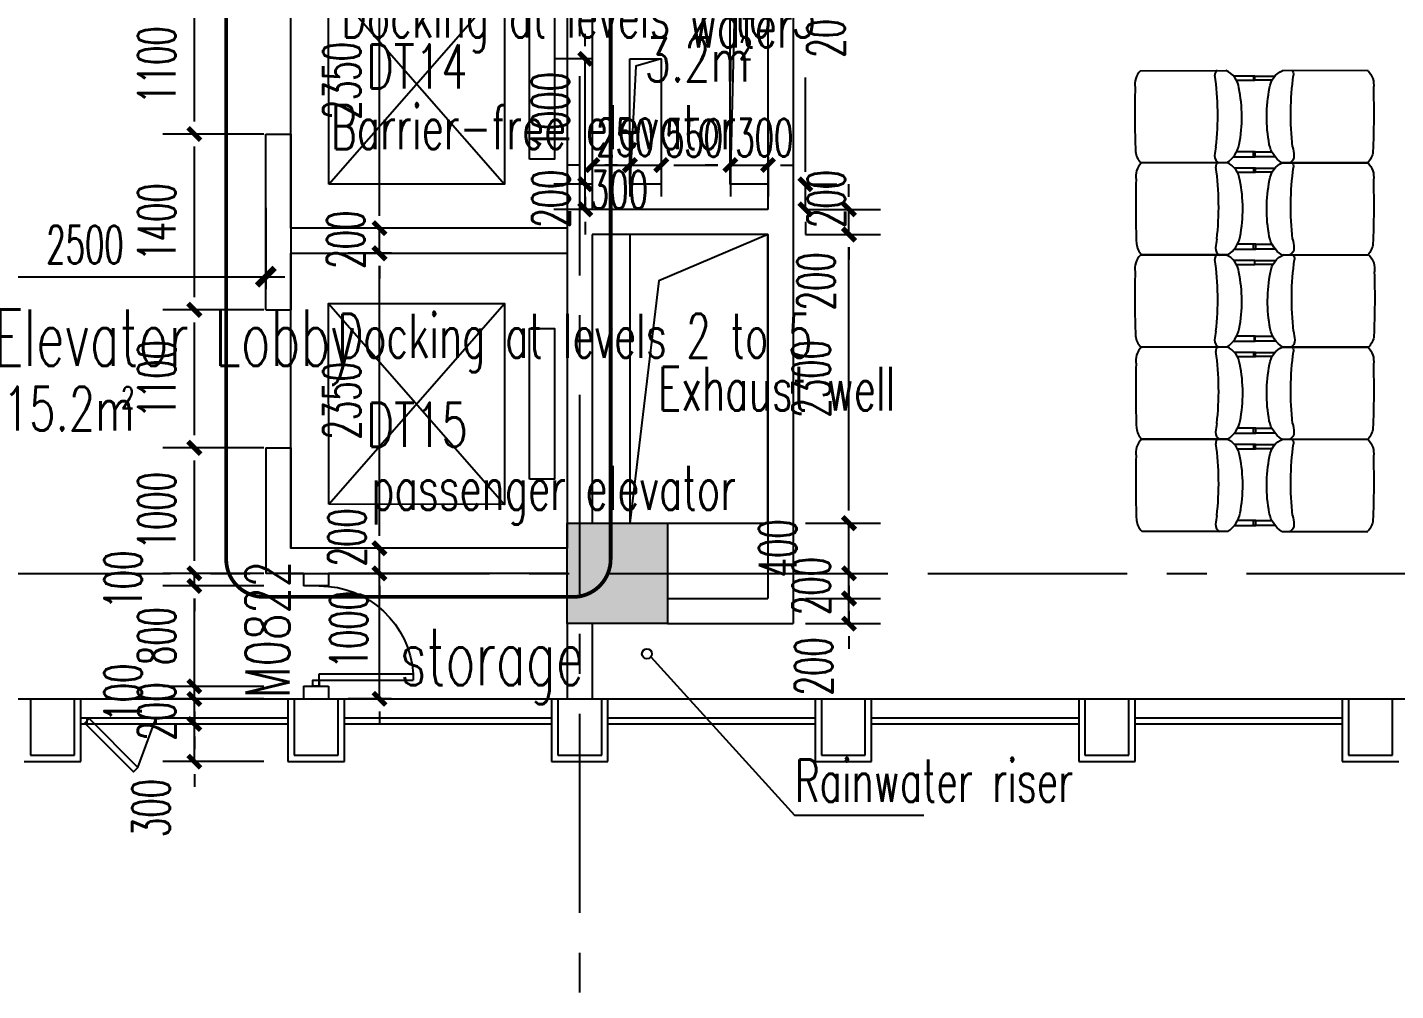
# Model space of a CAD drawing. Extents: x 824790 to 994147, y 4290613 to 4374713.
# Drawn here: x 847510 to 858410, y 4318671 to 4326345 of the extents above; entities that cross this region are included whole.
import ezdxf

# ---------------------------------------------------------------- set-up
doc = ezdxf.new("R2010")
doc.units = 0
doc.header["$LTSCALE"] = 1000
doc.header["$MEASUREMENT"] = 0
for name, pattern in [('ACAD_ISO08W100', [36, 24, -3, 6, -3]), ('CENTER', [50.8, 31.75, -6.35, 6.35, -6.35]), ('DOTE', [2.42, 2, -0.2, 0.02, -0.2]), ('HIDDEN', [0.375, 0.25, -0.125])]:
    doc.linetypes.add(name, pattern=pattern)
doc.layers.get('0').update_dxf_attribs({"color": 255, "linetype": 'CONTINUOUS'})
for name, color, linetype in [('A-AREA-TEXT', 6, 'CONTINUOUS'), ('A-DIM', 201, 'CONTINUOUS'), ('A-DOTE', 8, 'ACAD_ISO08W100'), ('A-FIN-GRAN', 34, 'CONTINUOUS'), ('A-FUR', 251, 'CONTINUOUS'), ('A-NOTE', 150, 'CONTINUOUS'), ('A-TEXT-CN', 31, 'CONTINUOUS'), ('A-WALL', 2, 'CONTINUOUS'), ('A-WINDOW', 4, 'CONTINUOUS'), ('A-WINDOW-TEXT', 93, 'CONTINUOUS'), ('A_LIFT_STAIR', 30, 'CONTINUOUS'), ('DOTE', 17, 'DOTE'), ('HATCH-F252', 252, 'CONTINUOUS'), ('PUB_TEXT', 7, 'CONTINUOUS'), ('S-COLUMN', 1, 'CONTINUOUS'), ('WINDOW', 4, 'CONTINUOUS'), ('柱子', 9, 'CONTINUOUS'), ('立管', 7, 'CONTINUOUS'), ('管井', 6, 'CONTINUOUS')]:
    doc.layers.add(name, color=color, linetype=linetype)
doc.styles.add('_HZTXT', font='tjromans.shx', dxfattribs={"width": 0.7, "bigfont": 'tjhztxt.shx'})
doc.styles.add('DIM_FONT', font='SIMPLEX.shx', dxfattribs={"width": 0.6, "bigfont": 'GBCBIG.shx'})
doc.styles.add('PRC-S', font='TJROMANS.shx', dxfattribs={"width": 0.7, "bigfont": 'hztxt.shx'})
doc.styles.add('TONGJI-FONT', font='simplex.shx')
doc.dimstyles.new('DIM100', dxfattribs={"dimscale": 100, "dimtxt": 3, "dimasz": 0.01, "dimexe": 1, "dimexo": 1, "dimgap": 1, "dimtad": 1, "dimdec": 0, "dimtxsty": 'DIM_FONT', "dimblk1": 'h-_DIMX', "dimblk2": 'h-_DIMX', "dimsah": 1, "dimcen": 0.01, "dimclrd": 256, "dimclre": 256, "dimclrt": 7, "dimadec": 3, "dimazin": 3, "dimtfac": 1, "dimtdec": 0, "dimtix": 1, "dimtmove": 2, "dimatfit": 3, "dimldrblk": 'h-_DIMX', "dimtzin": 5, "dimarcsym": 0})
doc.dimstyles.new('DIMN', dxfattribs={"dimtxt": 300, "dimasz": 100, "dimexe": 250, "dimexo": 300, "dimgap": 150, "dimtad": 1, "dimdec": 0, "dimtxsty": 'DIM_FONT', "dimblk": 'h-_ArchTick', "dimcen": 2.5, "dimclrt": 7, "dimazin": 2, "dimtfac": 1, "dimtdec": 0, "dimtix": 1, "dimtmove": 2, "dimatfit": 3, "dimarcsym": 0})

# ---------------------------------------------------------------- blocks, each defined once
blk = doc.blocks.new('h-wrt')
at = {"layer": 'A-DOTE', "linetype": 'CENTER', "ltscale": 0.05}
for p, q in [((-2588728.9, -1784214.6), (-2588728.9, -1744636.2)), ((-2603736, -1776429), (-2535091.1, -1776429))]:
    blk.add_line(p, q, dxfattribs=at)
blk = doc.blocks.new('h-D08')
at = {"linetype": 'ByBlock'}
for p, q in [((50, 0), (50, 748)), ((100, 748), (50, 748)), ((100, 0), (100, 748)), ((0, 0), (50, 0)), ((50, 0), (100, 0))]:
    blk.add_line(p, q, dxfattribs=at)
blk.add_lwpolyline([(0, -50), (50, -50), (50, 0), (0, 0)], close=True, dxfattribs=at)
blk.add_arc((50, 0), 750, 360, 86.1774, dxfattribs=at)
blk = doc.blocks.new('h-ELEVATOR 1')
for p, q in [((1970, -787), (569, 813)), ((1969, 813), (570, -787))]:
    blk.add_line(p, q)
for points in [[(1969, 813), (1970, -787), (570, -787), (569, 813)], [(370, 612), (370, -588), (170, -588), (170, 612)]]:
    blk.add_lwpolyline(points, close=True)
blk = doc.blocks.new('h-fewfwef')
at = {"layer": 'A-FUR'}
for p, q in [((-3088873, -1341988), (-3088873, -1342323)), ((-3088808, -1341988), (-3088873, -1341988)), ((-3088808, -1342279), (-3088808, -1341988)), ((-3087665, -1341983), (-3087665, -1342276)), ((-3087585, -1341983), (-3087665, -1341983)), ((-3087585, -1342328), (-3087585, -1341983)), ((-3087491, -1342433), (-3087491, -1343803)), ((-3088957, -1343809), (-3088962, -1342448))]:
    blk.add_line(p, q, dxfattribs=at)
for centre, radius, start, end in [((-3088222, -1344490), 2297, 79.0014, 101.6279), ((-3088647, -1342579), 341, 96.2795, 157.4325), ((-3087869, -1342676), 449, 32.7536, 79.0014), ((-3088899, -1342540), 82.4, 214.7087, 278.0538), ((-3088258, -1347073), 4496, 83.4336, 98.0538), ((-3087515, -1341501), 1129, 258.3164, 265.4315), ((-3087596, -1342509), 118, 265.4315, 338.5532), ((-3088740, -1343588), 310, 225.6627, 279.4043), ((-3088277, -1328839), 15060, 268.4306, 272.3125), ((-3087698, -1343596), 292, 275.5476, 314.9855)]:
    blk.add_arc(centre, radius, start, end, dxfattribs=at)
blk = doc.blocks.new('h-ewryer')
at = {"layer": 'A-WINDOW', "ltscale": 0.5}
blk.add_line((366378, 243878), (366234, 243482), dxfattribs=at)
at = {"layer": 'A-WINDOW'}
for p, q in [((366234, 243532), (366234, 243482)), ((366784, 243532), (366784, 243482))]:
    blk.add_line(p, q, dxfattribs=at)
at = {"layer": 'A-WINDOW', "ltscale": 0.5}
blk.add_lwpolyline([(366378, 243878), (366413, 243914), (366802, 243525), (366767, 243489)], close=True, dxfattribs=at)
blk = doc.blocks.new('h-2层裙房幕墙')
at = {"layer": 'A-FIN-GRAN'}
for p, q in [((746136, 4008735), (746136, 4008285)), ((746486, 4008285), (746486, 4008735)), ((746536, 4008235), (746536, 4008735)), ((748186, 4008735), (748186, 4008235)), ((748236, 4008735), (748236, 4008285)), ((748586, 4008285), (748586, 4008735)), ((748636, 4008235), (748636, 4008735)), ((750286, 4008735), (750286, 4008235)), ((750336, 4008735), (750336, 4008285)), ((750686, 4008285), (750686, 4008735)), ((750736, 4008235), (750736, 4008735)), ((752386, 4008735), (752386, 4008235)), ((752436, 4008735), (752436, 4008285)), ((752786, 4008285), (752786, 4008735)), ((752836, 4008235), (752836, 4008735)), ((754486, 4008735), (754486, 4008235)), ((754536, 4008735), (754536, 4008285)), ((754886, 4008285), (754886, 4008735)), ((754936, 4008235), (754936, 4008735)), ((756586, 4008735), (756586, 4008235)), ((756636, 4008735), (756636, 4008285)), ((756986, 4008285), (756986, 4008735)), ((746136, 4008285), (746486, 4008285)), ((748236, 4008285), (748586, 4008285)), ((750336, 4008285), (750686, 4008285)), ((752436, 4008285), (752786, 4008285)), ((754536, 4008285), (754886, 4008285)), ((756636, 4008285), (756986, 4008285)), ((746086, 4008235), (746536, 4008235)), ((748186, 4008235), (748636, 4008235)), ((750286, 4008235), (750736, 4008235)), ((752386, 4008235), (752836, 4008235)), ((754486, 4008235), (754936, 4008235)), ((756586, 4008235), (757036, 4008235))]:
    blk.add_line(p, q, dxfattribs=at)
at = {"layer": 'WINDOW'}
for p, q in [((740236, 4008735), (776411, 4008735)), ((746536, 4008735), (748186, 4008735)), ((748636, 4008735), (750286, 4008735)), ((750736, 4008735), (752386, 4008735)), ((752836, 4008735), (754486, 4008735)), ((754936, 4008735), (756586, 4008735)), ((746536, 4008585), (748186, 4008585)), ((748636, 4008585), (750286, 4008585)), ((750736, 4008585), (752386, 4008585)), ((752836, 4008585), (754486, 4008585)), ((754936, 4008585), (756586, 4008585)), ((746536, 4008535), (748186, 4008535)), ((748636, 4008535), (750286, 4008535)), ((750736, 4008535), (752386, 4008535)), ((752836, 4008535), (754486, 4008535)), ((754936, 4008535), (756586, 4008535))]:
    blk.add_line(p, q, dxfattribs=at)
at = {"layer": 'A-WINDOW', "rotation": 180}
blk.add_blockref('h-ewryer', (1113370, 4252067), dxfattribs=at)
blk = doc.blocks.new('h-qwwe')
at = {"layer": 'HATCH-F252'}
blk.add_hatch(color=256, dxfattribs=at).paths.add_polyline_path([(-400, 400), (400, 400), (400, -400), (-400, -400)])
at = {"layer": 'S-COLUMN', "color": 1}
blk.add_lwpolyline([(-400, 400), (400, 400), (400, -400), (-400, -400)], close=True, dxfattribs=at)
blk = doc.blocks.new('h-800zhu')
at = {"layer": '柱子'}
blk.add_blockref('h-qwwe', (-2588429, -1412331), dxfattribs=at)
blk = doc.blocks.new('h-_DIMX')
blk.add_line((-150, 0), (150, 0))
at = {"const_width": 50}
blk.add_lwpolyline([(-70, -70), (70, 70)], dxfattribs=at)
blk = doc.blocks.new('h-_ArchTick')
at = {"color": 0, "linetype": 'ByBlock', "const_width": 0.4}
blk.add_lwpolyline([(-0.5, -0.5), (0.5, 0.5)], dxfattribs=at)
blk = doc.blocks.new('*D109')
at = {"layer": 'A-DIM', "color": 0, "lineweight": -2, "transparency": 16777216}
for p, q in [((851910, 4325248), (851810, 4325248)), ((852010, 4325311), (852010, 4324998)), ((852010, 4325248), (852310, 4325248)), ((852310, 4325311), (852310, 4324998)), ((852410, 4325248), (852510, 4325248))]:
    blk.add_line(p, q, dxfattribs=at)
at = {"layer": 'A-DIM', "color": 0, "lineweight": -2, "transparency": 16777216, "xscale": 100, "yscale": 100, "zscale": 100}
blk.add_blockref('h-_ArchTick', (852010, 4325248), dxfattribs=at)
at = {"layer": 'A-DIM', "color": 0, "lineweight": -2, "transparency": 16777216, "xscale": 100, "yscale": 100, "zscale": 100, "rotation": 180}
blk.add_blockref('h-_ArchTick', (852310, 4325248), dxfattribs=at)
at = {"layer": 'A-DIM', "color": 7, "transparency": 16777216, "insert": (852222, 4325051), "char_height": 300, "attachment_point": 5, "style": 'DIM_FONT'}
blk.add_mtext('\\A1;300', dxfattribs=at)
blk = doc.blocks.new('*D110')
at = {"layer": 'A-DIM', "color": 0, "lineweight": -2, "transparency": 16777216}
for p, q in [((852210, 4325248), (852110, 4325248)), ((852310, 4325311), (852310, 4324998)), ((852310, 4325248), (852560, 4325248)), ((852560, 4325311), (852560, 4324998)), ((852660, 4325248), (852760, 4325248))]:
    blk.add_line(p, q, dxfattribs=at)
at = {"layer": 'A-DIM', "color": 0, "lineweight": -2, "transparency": 16777216, "xscale": 100, "yscale": 100, "zscale": 100}
blk.add_blockref('h-_ArchTick', (852310, 4325248), dxfattribs=at)
at = {"layer": 'A-DIM', "color": 0, "lineweight": -2, "transparency": 16777216, "xscale": 100, "yscale": 100, "zscale": 100, "rotation": 180}
blk.add_blockref('h-_ArchTick', (852560, 4325248), dxfattribs=at)
at = {"layer": 'A-DIM', "color": 7, "transparency": 16777216, "insert": (852274, 4325470), "char_height": 300, "attachment_point": 5, "style": 'DIM_FONT'}
blk.add_mtext('\\A1;250', dxfattribs=at)
blk = doc.blocks.new('*D111')
at = {"layer": 'A-DIM', "color": 0, "lineweight": -2, "transparency": 16777216}
for p, q in [((852560, 4325311), (852560, 4324998)), ((852660, 4325248), (853010, 4325248)), ((853110, 4325311), (853110, 4324998))]:
    blk.add_line(p, q, dxfattribs=at)
at = {"layer": 'A-DIM', "color": 0, "lineweight": -2, "transparency": 16777216, "xscale": 100, "yscale": 100, "zscale": 100, "rotation": 180}
blk.add_blockref('h-_ArchTick', (852560, 4325248), dxfattribs=at)
at = {"layer": 'A-DIM', "color": 0, "lineweight": -2, "transparency": 16777216, "xscale": 100, "yscale": 100, "zscale": 100}
blk.add_blockref('h-_ArchTick', (853110, 4325248), dxfattribs=at)
at = {"layer": 'A-DIM', "color": 7, "transparency": 16777216, "insert": (852821, 4325464), "char_height": 300, "attachment_point": 5, "style": 'DIM_FONT'}
blk.add_mtext('\\A1;550', dxfattribs=at)
blk = doc.blocks.new('*D112')
at = {"layer": 'A-DIM', "color": 0, "lineweight": -2, "transparency": 16777216}
for p, q in [((853010, 4325248), (852910, 4325248)), ((853110, 4325311), (853110, 4324998)), ((853110, 4325248), (853410, 4325248)), ((853410, 4325311), (853410, 4324998)), ((853510, 4325248), (853610, 4325248))]:
    blk.add_line(p, q, dxfattribs=at)
at = {"layer": 'A-DIM', "color": 0, "lineweight": -2, "transparency": 16777216, "xscale": 100, "yscale": 100, "zscale": 100}
blk.add_blockref('h-_ArchTick', (853110, 4325248), dxfattribs=at)
at = {"layer": 'A-DIM', "color": 0, "lineweight": -2, "transparency": 16777216, "xscale": 100, "yscale": 100, "zscale": 100, "rotation": 180}
blk.add_blockref('h-_ArchTick', (853410, 4325248), dxfattribs=at)
at = {"layer": 'A-DIM', "color": 7, "transparency": 16777216, "insert": (853381, 4325466), "char_height": 300, "attachment_point": 5, "style": 'DIM_FONT'}
blk.add_mtext('\\A1;300', dxfattribs=at)
blk = doc.blocks.new('*D113')
at = {"layer": 'A-DIM', "color": 0, "lineweight": -2, "transparency": 16777216}
for p, q in [((853708, 4325195), (853708, 4325295)), ((853708, 4324895), (853708, 4325095)), ((853710, 4325095), (853958, 4325095)), ((853708, 4324795), (853708, 4324695)), ((853710, 4324895), (853958, 4324895))]:
    blk.add_line(p, q, dxfattribs=at)
at = {"layer": 'A-DIM', "color": 0, "lineweight": -2, "transparency": 16777216, "xscale": 100, "yscale": 100, "zscale": 100}
for p, rotation in [((853708, 4325095), 270), ((853708, 4324895), 90)]:
    blk.add_blockref('h-_ArchTick', p, dxfattribs=dict(at, rotation=rotation))
at = {"layer": 'A-DIM', "color": 7, "transparency": 16777216, "insert": (853874, 4324978), "char_height": 300, "attachment_point": 5, "rotation": 90, "style": 'DIM_FONT'}
blk.add_mtext('\\A1;200', dxfattribs=at)
blk = doc.blocks.new('*D114')
at = {"layer": 'A-DIM', "color": 0, "lineweight": -2, "transparency": 16777216}
for p, q in [((853710, 4327095), (853958, 4327095)), ((853708, 4326995), (853708, 4326880)), ((853708, 4325195), (853708, 4325945)), ((853710, 4325095), (853958, 4325095))]:
    blk.add_line(p, q, dxfattribs=at)
at = {"layer": 'A-DIM', "color": 0, "lineweight": -2, "transparency": 16777216, "xscale": 100, "yscale": 100, "zscale": 100}
for p, rotation in [((853708, 4327095), 90), ((853708, 4325095), 270)]:
    blk.add_blockref('h-_ArchTick', p, dxfattribs=dict(at, rotation=rotation))
at = {"layer": 'A-DIM', "color": 7, "transparency": 16777216, "insert": (853871, 4326413), "char_height": 300, "attachment_point": 5, "rotation": 90, "style": 'DIM_FONT'}
blk.add_mtext('\\A1;2000', dxfattribs=at)
blk = doc.blocks.new('*D115')
at = {"layer": 'A-DIM', "color": 0, "lineweight": -2, "transparency": 16777216}
for p, q in [((851954, 4325195), (851954, 4325295)), ((852010, 4325095), (851704, 4325095)), ((851954, 4324895), (851954, 4325095)), ((852010, 4324895), (851704, 4324895)), ((851954, 4324795), (851954, 4324695))]:
    blk.add_line(p, q, dxfattribs=at)
at = {"layer": 'A-DIM', "color": 0, "lineweight": -2, "transparency": 16777216, "xscale": 100, "yscale": 100, "zscale": 100}
for p, rotation in [((851954, 4325095), 270), ((851954, 4324895), 90)]:
    blk.add_blockref('h-_ArchTick', p, dxfattribs=dict(at, rotation=rotation))
at = {"layer": 'A-DIM', "color": 7, "transparency": 16777216, "insert": (851680, 4324980), "char_height": 300, "attachment_point": 5, "rotation": 90, "style": 'DIM_FONT'}
blk.add_mtext('\\A1;200', dxfattribs=at)
blk = doc.blocks.new('*D116')
at = {"layer": 'A-DIM', "color": 0, "lineweight": -2, "transparency": 16777216}
for p, q in [((851954, 4326195), (851954, 4326295)), ((852010, 4326095), (851704, 4326095)), ((851954, 4325095), (851954, 4326095)), ((852010, 4325095), (851704, 4325095)), ((851954, 4324995), (851954, 4324895))]:
    blk.add_line(p, q, dxfattribs=at)
at = {"layer": 'A-DIM', "color": 0, "lineweight": -2, "transparency": 16777216, "xscale": 100, "yscale": 100, "zscale": 100}
for p, rotation in [((851954, 4326095), 270), ((851954, 4325095), 90)]:
    blk.add_blockref('h-_ArchTick', p, dxfattribs=dict(at, rotation=rotation))
at = {"layer": 'A-DIM', "color": 7, "transparency": 16777216, "insert": (851675, 4325681), "char_height": 300, "attachment_point": 5, "rotation": 90, "style": 'DIM_FONT'}
blk.add_mtext('\\A1;1000', dxfattribs=at)
blk = doc.blocks.new('*D806')
at = {"layer": 'A-DIM', "color": 0, "lineweight": -2, "transparency": 16777216}
for p, q in [((854055, 4324995), (854055, 4325095)), ((853710, 4324895), (854305, 4324895)), ((854055, 4324695), (854055, 4324895)), ((853710, 4324695), (854305, 4324695)), ((854055, 4324595), (854055, 4324495))]:
    blk.add_line(p, q, dxfattribs=at)
at = {"layer": 'A-DIM', "color": 0, "lineweight": -2, "transparency": 16777216, "xscale": 100, "yscale": 100, "zscale": 100}
for p, rotation in [((854055, 4324895), 270), ((854055, 4324695), 90)]:
    blk.add_blockref('h-_ArchTick', p, dxfattribs=dict(at, rotation=rotation))
at = {"layer": 'A-DIM', "color": 7, "transparency": 16777216, "insert": (853793, 4324322), "char_height": 300, "attachment_point": 5, "rotation": 90, "style": 'DIM_FONT'}
blk.add_mtext('\\A1;200', dxfattribs=at)
blk = doc.blocks.new('*D807')
at = {"layer": 'A-DIM', "color": 0, "lineweight": -2, "transparency": 16777216}
for p, q in [((853710, 4324695), (854305, 4324695)), ((854055, 4322495), (854055, 4324595)), ((853710, 4322395), (854305, 4322395))]:
    blk.add_line(p, q, dxfattribs=at)
at = {"layer": 'A-DIM', "color": 0, "lineweight": -2, "transparency": 16777216, "xscale": 100, "yscale": 100, "zscale": 100}
for p, rotation in [((854055, 4324695), 90), ((854055, 4322395), 270)]:
    blk.add_blockref('h-_ArchTick', p, dxfattribs=dict(at, rotation=rotation))
at = {"layer": 'A-DIM', "color": 7, "transparency": 16777216, "insert": (853755, 4323545), "char_height": 300, "attachment_point": 5, "rotation": 90, "style": 'DIM_FONT'}
blk.add_mtext('\\A1;2300', dxfattribs=at)
blk = doc.blocks.new('*D808')
at = {"layer": 'A-DIM', "color": 0, "lineweight": -2, "transparency": 16777216}
for p, q in [((854055, 4322495), (854055, 4322595)), ((853710, 4322395), (854305, 4322395)), ((854055, 4321995), (854055, 4322395)), ((853710, 4321995), (854305, 4321995)), ((854055, 4321895), (854055, 4321795))]:
    blk.add_line(p, q, dxfattribs=at)
at = {"layer": 'A-DIM', "color": 0, "lineweight": -2, "transparency": 16777216, "xscale": 100, "yscale": 100, "zscale": 100}
for p, rotation in [((854055, 4322395), 270), ((854055, 4321995), 90)]:
    blk.add_blockref('h-_ArchTick', p, dxfattribs=dict(at, rotation=rotation))
at = {"layer": 'A-DIM', "color": 7, "transparency": 16777216, "insert": (853488, 4322195), "char_height": 300, "attachment_point": 5, "rotation": 90, "style": 'DIM_FONT'}
blk.add_mtext('\\A1;400', dxfattribs=at)
blk = doc.blocks.new('*D809')
at = {"layer": 'A-DIM', "color": 0, "lineweight": -2, "transparency": 16777216}
for p, q in [((854055, 4322095), (854055, 4322195)), ((853710, 4321995), (854305, 4321995)), ((854055, 4321795), (854055, 4321995)), ((853710, 4321795), (854305, 4321795)), ((854055, 4321695), (854055, 4321595))]:
    blk.add_line(p, q, dxfattribs=at)
at = {"layer": 'A-DIM', "color": 0, "lineweight": -2, "transparency": 16777216, "xscale": 100, "yscale": 100, "zscale": 100}
for p, rotation in [((854055, 4321995), 270), ((854055, 4321795), 90)]:
    blk.add_blockref('h-_ArchTick', p, dxfattribs=dict(at, rotation=rotation))
at = {"layer": 'A-DIM', "color": 7, "transparency": 16777216, "insert": (853755, 4321895), "char_height": 300, "attachment_point": 5, "rotation": 90, "style": 'DIM_FONT'}
blk.add_mtext('\\A1;200', dxfattribs=at)
blk = doc.blocks.new('*D810')
at = {"layer": 'A-DIM', "color": 0, "lineweight": -2, "transparency": 16777216}
for p, q in [((854055, 4321895), (854055, 4321995)), ((853710, 4321795), (854305, 4321795)), ((854055, 4321595), (854055, 4321795)), ((853710, 4321595), (854305, 4321595)), ((854055, 4321495), (854055, 4321395))]:
    blk.add_line(p, q, dxfattribs=at)
at = {"layer": 'A-DIM', "color": 0, "lineweight": -2, "transparency": 16777216, "xscale": 100, "yscale": 100, "zscale": 100}
for p, rotation in [((854055, 4321795), 270), ((854055, 4321595), 90)]:
    blk.add_blockref('h-_ArchTick', p, dxfattribs=dict(at, rotation=rotation))
at = {"layer": 'A-DIM', "color": 7, "transparency": 16777216, "insert": (853773, 4321254), "char_height": 300, "attachment_point": 5, "rotation": 90, "style": 'DIM_FONT'}
blk.add_mtext('\\A1;200', dxfattribs=at)
blk = doc.blocks.new('*D815')
at = {"layer": 'A-DIM', "color": 0, "lineweight": -2, "transparency": 16777216}
for p, q in [((850315, 4322095), (850315, 4322195)), ((850410, 4321995), (850065, 4321995)), ((850315, 4320995), (850315, 4321995)), ((850410, 4320995), (850065, 4320995)), ((850315, 4320895), (850315, 4320795))]:
    blk.add_line(p, q, dxfattribs=at)
at = {"layer": 'A-DIM', "color": 0, "lineweight": -2, "transparency": 16777216, "xscale": 100, "yscale": 100, "zscale": 100}
for p, rotation in [((850315, 4321995), 270), ((850315, 4320995), 90)]:
    blk.add_blockref('h-_ArchTick', p, dxfattribs=dict(at, rotation=rotation))
at = {"layer": 'A-DIM', "color": 7, "transparency": 16777216, "insert": (850070, 4321547), "char_height": 300, "attachment_point": 5, "rotation": 90, "style": 'DIM_FONT'}
blk.add_mtext('\\A1;1000', dxfattribs=at)
blk = doc.blocks.new('*D816')
at = {"layer": 'A-DIM', "color": 0, "lineweight": -2, "transparency": 16777216}
for p, q in [((850315, 4322295), (850315, 4322395)), ((850410, 4322195), (850065, 4322195)), ((850315, 4321995), (850315, 4322195)), ((850410, 4321995), (850065, 4321995)), ((850315, 4321895), (850315, 4321795))]:
    blk.add_line(p, q, dxfattribs=at)
at = {"layer": 'A-DIM', "color": 0, "lineweight": -2, "transparency": 16777216, "xscale": 100, "yscale": 100, "zscale": 100}
for p, rotation in [((850315, 4322195), 270), ((850315, 4321995), 90)]:
    blk.add_blockref('h-_ArchTick', p, dxfattribs=dict(at, rotation=rotation))
at = {"layer": 'A-DIM', "color": 7, "transparency": 16777216, "insert": (850056, 4322282), "char_height": 300, "attachment_point": 5, "rotation": 90, "style": 'DIM_FONT'}
blk.add_mtext('\\A1;200', dxfattribs=at)
blk = doc.blocks.new('*D817')
at = {"layer": 'A-DIM', "color": 0, "lineweight": -2, "transparency": 16777216}
for p, q in [((850410, 4324545), (850065, 4324545)), ((850315, 4322295), (850315, 4324445)), ((850410, 4322195), (850065, 4322195))]:
    blk.add_line(p, q, dxfattribs=at)
at = {"layer": 'A-DIM', "color": 0, "lineweight": -2, "transparency": 16777216, "xscale": 100, "yscale": 100, "zscale": 100}
for p, rotation in [((850315, 4324545), 90), ((850315, 4322195), 270)]:
    blk.add_blockref('h-_ArchTick', p, dxfattribs=dict(at, rotation=rotation))
at = {"layer": 'A-DIM', "color": 7, "transparency": 16777216, "insert": (850015, 4323370), "char_height": 300, "attachment_point": 5, "rotation": 90, "style": 'DIM_FONT'}
blk.add_mtext('\\A1;2350', dxfattribs=at)
blk = doc.blocks.new('*D818')
at = {"layer": 'A-DIM', "color": 0, "lineweight": -2, "transparency": 16777216}
for p, q in [((850315, 4324845), (850315, 4324945)), ((850410, 4324745), (850065, 4324745)), ((850315, 4324545), (850315, 4324745)), ((850410, 4324545), (850065, 4324545)), ((850315, 4324445), (850315, 4324345))]:
    blk.add_line(p, q, dxfattribs=at)
at = {"layer": 'A-DIM', "color": 0, "lineweight": -2, "transparency": 16777216, "xscale": 100, "yscale": 100, "zscale": 100}
for p, rotation in [((850315, 4324745), 270), ((850315, 4324545), 90)]:
    blk.add_blockref('h-_ArchTick', p, dxfattribs=dict(at, rotation=rotation))
at = {"layer": 'A-DIM', "color": 7, "transparency": 16777216, "insert": (850046, 4324653), "char_height": 300, "attachment_point": 5, "rotation": 90, "style": 'DIM_FONT'}
blk.add_mtext('\\A1;200', dxfattribs=at)
blk = doc.blocks.new('*D819')
at = {"layer": 'A-DIM', "color": 0, "lineweight": -2, "transparency": 16777216}
for p, q in [((850410, 4327095), (850065, 4327095)), ((850315, 4324845), (850315, 4326995)), ((850410, 4324745), (850065, 4324745))]:
    blk.add_line(p, q, dxfattribs=at)
at = {"layer": 'A-DIM', "color": 0, "lineweight": -2, "transparency": 16777216, "xscale": 100, "yscale": 100, "zscale": 100}
for p, rotation in [((850315, 4327095), 90), ((850315, 4324745), 270)]:
    blk.add_blockref('h-_ArchTick', p, dxfattribs=dict(at, rotation=rotation))
at = {"layer": 'A-DIM', "color": 7, "transparency": 16777216, "insert": (850015, 4325920), "char_height": 300, "attachment_point": 5, "rotation": 90, "style": 'DIM_FONT'}
blk.add_mtext('\\A1;2350', dxfattribs=at)
blk = doc.blocks.new('*D822')
at = {"layer": 'A-DIM', "color": 0, "lineweight": -2, "transparency": 16777216}
for p, q in [((849393, 4326595), (848590, 4326595)), ((848840, 4325595), (848840, 4326495)), ((849393, 4325495), (848590, 4325495))]:
    blk.add_line(p, q, dxfattribs=at)
at = {"layer": 'A-DIM', "color": 0, "lineweight": -2, "transparency": 16777216, "xscale": 100, "yscale": 100, "zscale": 100}
for p, rotation in [((848840, 4326595), 90), ((848840, 4325495), 270)]:
    blk.add_blockref('h-_ArchTick', p, dxfattribs=dict(at, rotation=rotation))
at = {"layer": 'A-DIM', "color": 7, "transparency": 16777216, "insert": (848540, 4326045), "char_height": 300, "attachment_point": 5, "rotation": 90, "style": 'DIM_FONT'}
blk.add_mtext('\\A1;1100', dxfattribs=at)
blk = doc.blocks.new('*D823')
at = {"layer": 'A-DIM', "color": 0, "lineweight": -2, "transparency": 16777216}
for p, q in [((849393, 4325495), (848590, 4325495)), ((848840, 4324195), (848840, 4325395)), ((849393, 4324095), (848590, 4324095))]:
    blk.add_line(p, q, dxfattribs=at)
at = {"layer": 'A-DIM', "color": 0, "lineweight": -2, "transparency": 16777216, "xscale": 100, "yscale": 100, "zscale": 100}
for p, rotation in [((848840, 4325495), 90), ((848840, 4324095), 270)]:
    blk.add_blockref('h-_ArchTick', p, dxfattribs=dict(at, rotation=rotation))
at = {"layer": 'A-DIM', "color": 7, "transparency": 16777216, "insert": (848540, 4324795), "char_height": 300, "attachment_point": 5, "rotation": 90, "style": 'DIM_FONT'}
blk.add_mtext('\\A1;1400', dxfattribs=at)
blk = doc.blocks.new('*D824')
at = {"layer": 'A-DIM', "color": 0, "lineweight": -2, "transparency": 16777216}
for p, q in [((849393, 4324095), (848590, 4324095)), ((848840, 4323095), (848840, 4323995)), ((849393, 4322995), (848590, 4322995))]:
    blk.add_line(p, q, dxfattribs=at)
at = {"layer": 'A-DIM', "color": 0, "lineweight": -2, "transparency": 16777216, "xscale": 100, "yscale": 100, "zscale": 100}
for p, rotation in [((848840, 4324095), 90), ((848840, 4322995), 270)]:
    blk.add_blockref('h-_ArchTick', p, dxfattribs=dict(at, rotation=rotation))
at = {"layer": 'A-DIM', "color": 7, "transparency": 16777216, "insert": (848540, 4323545), "char_height": 300, "attachment_point": 5, "rotation": 90, "style": 'DIM_FONT'}
blk.add_mtext('\\A1;1100', dxfattribs=at)
blk = doc.blocks.new('*D825')
at = {"layer": 'A-DIM', "color": 0, "lineweight": -2, "transparency": 16777216}
for p, q in [((849393, 4322995), (848590, 4322995)), ((848840, 4322095), (848840, 4322895)), ((849393, 4321995), (848590, 4321995))]:
    blk.add_line(p, q, dxfattribs=at)
at = {"layer": 'A-DIM', "color": 0, "lineweight": -2, "transparency": 16777216, "xscale": 100, "yscale": 100, "zscale": 100}
for p, rotation in [((848840, 4322995), 90), ((848840, 4321995), 270)]:
    blk.add_blockref('h-_ArchTick', p, dxfattribs=dict(at, rotation=rotation))
at = {"layer": 'A-DIM', "color": 7, "transparency": 16777216, "insert": (848540, 4322495), "char_height": 300, "attachment_point": 5, "rotation": 90, "style": 'DIM_FONT'}
blk.add_mtext('\\A1;1000', dxfattribs=at)
blk = doc.blocks.new('*D826')
at = {"layer": 'A-DIM', "color": 0, "lineweight": -2, "transparency": 16777216}
for p, q in [((848840, 4322095), (848840, 4322195)), ((849393, 4321995), (848590, 4321995)), ((848840, 4321895), (848840, 4321995)), ((849393, 4321895), (848590, 4321895)), ((848840, 4321795), (848840, 4321695))]:
    blk.add_line(p, q, dxfattribs=at)
at = {"layer": 'A-DIM', "color": 0, "lineweight": -2, "transparency": 16777216, "xscale": 100, "yscale": 100, "zscale": 100}
for p, rotation in [((848840, 4321995), 270), ((848840, 4321895), 90)]:
    blk.add_blockref('h-_ArchTick', p, dxfattribs=dict(at, rotation=rotation))
at = {"layer": 'A-DIM', "color": 7, "transparency": 16777216, "insert": (848273, 4321945), "char_height": 300, "attachment_point": 5, "rotation": 90, "style": 'DIM_FONT'}
blk.add_mtext('\\A1;100', dxfattribs=at)
blk = doc.blocks.new('*D827')
at = {"layer": 'A-DIM', "color": 0, "lineweight": -2, "transparency": 16777216}
for p, q in [((849393, 4321895), (848590, 4321895)), ((848840, 4321195), (848840, 4321795)), ((849393, 4321095), (848590, 4321095))]:
    blk.add_line(p, q, dxfattribs=at)
at = {"layer": 'A-DIM', "color": 0, "lineweight": -2, "transparency": 16777216, "xscale": 100, "yscale": 100, "zscale": 100}
for p, rotation in [((848840, 4321895), 90), ((848840, 4321095), 270)]:
    blk.add_blockref('h-_ArchTick', p, dxfattribs=dict(at, rotation=rotation))
at = {"layer": 'A-DIM', "color": 7, "transparency": 16777216, "insert": (848540, 4321495), "char_height": 300, "attachment_point": 5, "rotation": 90, "style": 'DIM_FONT'}
blk.add_mtext('\\A1;800', dxfattribs=at)
blk = doc.blocks.new('*D828')
at = {"layer": 'A-DIM', "color": 0, "lineweight": -2, "transparency": 16777216}
for p, q in [((848840, 4321195), (848840, 4321295)), ((849393, 4321095), (848590, 4321095)), ((848840, 4320995), (848840, 4321095)), ((849393, 4320995), (848590, 4320995)), ((848840, 4320895), (848840, 4320795))]:
    blk.add_line(p, q, dxfattribs=at)
at = {"layer": 'A-DIM', "color": 0, "lineweight": -2, "transparency": 16777216, "xscale": 100, "yscale": 100, "zscale": 100}
for p, rotation in [((848840, 4321095), 270), ((848840, 4320995), 90)]:
    blk.add_blockref('h-_ArchTick', p, dxfattribs=dict(at, rotation=rotation))
at = {"layer": 'A-DIM', "color": 7, "transparency": 16777216, "insert": (848273, 4321045), "char_height": 300, "attachment_point": 5, "rotation": 90, "style": 'DIM_FONT'}
blk.add_mtext('\\A1;100', dxfattribs=at)
blk = doc.blocks.new('*D829')
at = {"layer": 'A-DIM', "color": 0, "lineweight": -2, "transparency": 16777216}
for p, q in [((848840, 4321095), (848840, 4321195)), ((849393, 4320995), (848590, 4320995)), ((848840, 4320795), (848840, 4320995)), ((849393, 4320795), (848590, 4320795)), ((848840, 4320695), (848840, 4320595))]:
    blk.add_line(p, q, dxfattribs=at)
at = {"layer": 'A-DIM', "color": 0, "lineweight": -2, "transparency": 16777216, "xscale": 100, "yscale": 100, "zscale": 100}
for p, rotation in [((848840, 4320995), 270), ((848840, 4320795), 90)]:
    blk.add_blockref('h-_ArchTick', p, dxfattribs=dict(at, rotation=rotation))
at = {"layer": 'A-DIM', "color": 7, "transparency": 16777216, "insert": (848540, 4320895), "char_height": 300, "attachment_point": 5, "rotation": 90, "style": 'DIM_FONT'}
blk.add_mtext('\\A1;200', dxfattribs=at)
blk = doc.blocks.new('*D830')
at = {"layer": 'A-DIM', "color": 0, "lineweight": -2, "transparency": 16777216}
for p, q in [((848840, 4320895), (848840, 4320995)), ((849393, 4320795), (848590, 4320795)), ((848840, 4320495), (848840, 4320795)), ((849393, 4320495), (848590, 4320495)), ((848840, 4320395), (848840, 4320295))]:
    blk.add_line(p, q, dxfattribs=at)
at = {"layer": 'A-DIM', "color": 0, "lineweight": -2, "transparency": 16777216, "xscale": 100, "yscale": 100, "zscale": 100}
for p, rotation in [((848840, 4320795), 270), ((848840, 4320495), 90)]:
    blk.add_blockref('h-_ArchTick', p, dxfattribs=dict(at, rotation=rotation))
at = {"layer": 'A-DIM', "color": 7, "transparency": 16777216, "insert": (848495, 4320125), "char_height": 300, "attachment_point": 5, "rotation": 90, "style": 'DIM_FONT'}
blk.add_mtext('\\A1;300', dxfattribs=at)

msp = doc.modelspace()

# ---------------------------------------------------------------- linework, layer by layer
at = {"layer": 'A-NOTE'}
for p, q in [((852476.2, 4321328.9), (853620.3, 4320068.6)), ((853620.3, 4320068.6), (854651.9, 4320068.6))]:
    msp.add_line(p, q, dxfattribs=at)
at = {"layer": 'A-NOTE', "linetype": 'HIDDEN', "const_width": 30}
msp.add_lwpolyline([(849393.8, 4327706.2), (851856.3, 4327706.2, -0.4142136), (852156.3, 4327406.2), (852156.3, 4322107.3, -0.4142136), (851856.3, 4321807.3), (849393.8, 4321807.3, -0.4142136), (849093.8, 4322107.3), (849093.8, 4327406.2, -0.4142136)], format="xyb", close=True, dxfattribs=at)
at = {"layer": 'A-WALL'}
for p, q in [((853609.9, 4327295.4), (853609.9, 4321595.4)), ((851809.9, 4327095.4), (851809.9, 4322395.4)), ((852009.9, 4327095.4), (852009.9, 4324895.4)), ((853409.9, 4327095.4), (853409.9, 4324895.4)), ((849409.9, 4325495.4), (849609.9, 4325495.4)), ((849409.9, 4324095.4), (849409.9, 4325495.4)), ((849609.9, 4325495.4), (849609.9, 4324095.4)), ((853409.9, 4324895.4), (852009.9, 4324895.4)), ((852009.9, 4324695.4), (852009.9, 4322395.4)), ((853409.9, 4324695.4), (852009.9, 4324695.4)), ((853409.9, 4324695.4), (853409.9, 4321795.4)), ((849409.9, 4324095.4), (849609.9, 4324095.4)), ((849409.9, 4322995.4), (849609.9, 4322995.4)), ((849409.9, 4322995.4), (849409.9, 4321995.4)), ((849609.9, 4322995.4), (849609.9, 4322195.4)), ((851809.9, 4322195.4), (849609.9, 4322195.4)), ((849709.9, 4321995.4), (849409.9, 4321995.4)), ((849709.9, 4321995.4), (849709.9, 4321895.4)), ((851809.9, 4321995.4), (849909.9, 4321995.4)), ((849909.9, 4321995.4), (849909.9, 4321895.4)), ((849909.9, 4321895.4), (849709.9, 4321895.4)), ((852609.9, 4321795.4), (853409.9, 4321795.4)), ((851809.9, 4321595.4), (851809.9, 4320995.4)), ((852009.9, 4321595.4), (852009.9, 4320995.4)), ((852609.9, 4321595.4), (853609.9, 4321595.4)), ((849709.9, 4321095.4), (849909.9, 4321095.4)), ((849709.9, 4321095.4), (849709.9, 4320995.4)), ((849909.9, 4321095.4), (849909.9, 4320995.4))]:
    msp.add_line(p, q, dxfattribs=at)
at = {"layer": 'A_LIFT_STAIR'}
for points in [[(849609.9, 4327095.4), (851809.9, 4327095.4), (851809.9, 4324745.4), (849609.9, 4324745.4)], [(849609.9, 4324545.4), (851809.9, 4324545.4), (851809.9, 4322195.4), (849609.9, 4322195.4)]]:
    msp.add_lwpolyline(points, close=True, dxfattribs=at)
at = {"layer": '立管'}
msp.add_circle((852445.8, 4321354.9), 40, dxfattribs=at)
at = {"layer": '管井'}
for points in [[(853109.9, 4327095.4), (853409.9, 4327095.4), (853409.9, 4325095.4), (853109.9, 4325095.4)], [(852309.9, 4326095.4), (852559.9, 4326095.4), (852559.9, 4325095.4), (852309.9, 4325095.4)], [(852309.9, 4324695.4), (852309.9, 4322395.4), (853409.9, 4322395.4), (853409.9, 4324695.4)]]:
    msp.add_lwpolyline(points, close=True, dxfattribs=at)
for points in [[(853409.9, 4327095.4), (853156, 4327037.3), (853109.9, 4325095.4)], [(852559.9, 4326095.4), (852356, 4326037.3), (852309.9, 4325095.4)], [(853409.9, 4324695.4), (852540.5, 4324324.6), (852309.9, 4322395.4)]]:
    msp.add_lwpolyline(points, dxfattribs=at)

# ---------------------------------------------------------------- block references
at = {"layer": 'A-FUR', "yscale": 0.5, "zscale": 0.5}
for p, xscale, rotation in [((1528281.3, 2781520.9), 0.5, 270), ((186286.1, 2781520.9), -0.5, 90), ((1528288.7, 2780786.8), 0.5, 270), ((186286.1, 2780786.8), -0.5, 90), ((1528281.3, 2780052.6), 0.5, 270), ((186293.5, 2780052.6), -0.5, 90), ((1528288.7, 2779318.4), 0.5, 270), ((186286.1, 2779318.4), -0.5, 90), ((1528288.7, 2778584.3), 0.5, 270), ((186286.1, 2778584.3), -0.5, 90)]:
    msp.add_blockref('h-fewfwef', p, dxfattribs=dict(at, xscale=xscale, rotation=rotation))
at = {"layer": 'A-WINDOW'}
msp.add_blockref('h-2层裙房幕墙', (101399, 312260.4), dxfattribs=at)
at = {"layer": 'A-WINDOW', "xscale": -1, "rotation": 270}
msp.add_blockref('h-D08', (849834.9, 4321095.4), dxfattribs=at)
at = {"layer": 'A_LIFT_STAIR', "rotation": 179.9737027035551}
for p in [(851879.7, 4325907.6), (851879.7, 4323357.6)]:
    msp.add_blockref('h-ELEVATOR 1', p, dxfattribs=at)
at = {"layer": 'DOTE'}
msp.add_blockref('h-wrt', (3440638.8, 6098424.3), dxfattribs=at)
at = {"layer": 'S-COLUMN'}
msp.add_blockref('h-800zhu', (3440638.8, 5734326.8), dxfattribs=at)

# ---------------------------------------------------------------- texts
at = {"layer": 'A-AREA-TEXT', "style": '_HZTXT', "width": 0.7}
for s, height, p in [('3.2m', 350, (852426.8, 4325913.7)), ('2', 175, (853180.6, 4326088.7)), ('15.2m', 350, (847314.6, 4323132.6)), ('2', 175, (848257, 4323307.6))]:
    msp.add_text(s, height=height, dxfattribs=at).set_placement(p)
at = {"layer": 'A-TEXT-CN'}
for s, height, style, width, p in [('Docking at levels 2 to 5', 350, 'TONGJI-FONT', 0.65, (850009.3, 4326263.6)), ('water', 350, 'TONGJI-FONT', 0.65, (852789, 4326185.2)), ('DT14', 350, 'PRC-S', 0.7, (850208.4, 4325858.9)), ('Barrier-free elevator', 350, 'TONGJI-FONT', 0.65, (849929.5, 4325375.2)), ('Elevator Lobby', 450, 'TONGJI-FONT', 0.65, (847242, 4323647.8)), ('Docking at levels 2 to 5', 350, 'TONGJI-FONT', 0.65, (849980.1, 4323713.6)), ('Exhaust well', 350, 'TONGJI-FONT', 0.65, (852533.5, 4323292)), ('DT15', 350, 'PRC-S', 0.7, (850210.6, 4323004.2)), ('passenger elevator', 350, 'TONGJI-FONT', 0.65, (850250.6, 4322501.1)), ('storage', 450, 'TONGJI-FONT', 0.65, (850477.9, 4321103.4))]:
    msp.add_text(s, height=height, dxfattribs=dict(at, style=style, width=width)).set_placement(p)
at = {"layer": 'A-WINDOW-TEXT', "style": 'PRC-S', "width": 0.7}
msp.add_text('M0822', height=350, rotation=90, dxfattribs=at).set_placement((849597.8, 4321001.9))
at = {"layer": 'PUB_TEXT', "style": 'TONGJI-FONT', "width": 0.65}
msp.add_text('Rainwater riser', height=337.589, dxfattribs=at).set_placement((853623.5, 4320173.6))

# ---------------------------------------------------------------- dimensions: what is measured, and where the dimension line sits
at = {"layer": 'A-DIM'}
for p1, p2, distance, picture, middle in [((850709.9, 4324745.4), (850709.9, 4327095.4), 394.6, '*D819', (850015.3, 4325920.4)), ((849692.9, 4325495.4), (849692.9, 4326595.4), 852.9, '*D822', (848540.1, 4326045.4)), ((849692.9, 4324095.4), (849692.9, 4325495.4), 852.9, '*D823', (848540.1, 4324795.4)), ((853409.9, 4322395.4), (853409.9, 4324695.4), -645.4, '*D807', (853755.3, 4323545.4)), ((850709.9, 4322195.4), (850709.9, 4324545.4), 394.6, '*D817', (850015.3, 4323370.4)), ((849692.9, 4322995.4), (849692.9, 4324095.4), 852.9, '*D824', (848540.1, 4323545.4)), ((849692.9, 4321995.4), (849692.9, 4322995.4), 852.9, '*D825', (848540.1, 4322495.4)), ((853409.9, 4321795.4), (853409.9, 4321995.4), -645.4, '*D809', (853755.3, 4321895.4)), ((849692.9, 4321095.4), (849692.9, 4321895.4), 852.9, '*D827', (848540.1, 4321495.4)), ((849692.9, 4320795.4), (849692.9, 4320995.4), 852.9, '*D829', (848540.1, 4320895.4))]:
    dim = msp.add_aligned_dim(p1=p1, p2=p2, distance=distance, dimstyle='DIMN', dxfattribs=at)
    dim.commit()
    dim.dimension.update_dxf_attribs({"geometry": picture, "text_midpoint": middle})
for base, p1, p2, angle, picture, middle in [((853708.3, 4327095.4), (853409.9, 4325095.4), (853409.9, 4327095.4), 90, '*D114', (853871.1, 4326412.6)), ((851954.3, 4326095.4), (852309.9, 4325095.4), (852309.9, 4326095.4), 90, '*D116', (851674.5, 4325681.3)), ((852559.9, 4325247.9), (852309.9, 4325610.6), (852559.9, 4325610.6), 0, '*D110', (852273.5, 4325470)), ((852309.9, 4325247.9), (852009.9, 4325610.6), (852309.9, 4325610.6), 0, '*D109', (852222, 4325050.7)), ((853109.9, 4325247.9), (852559.9, 4325610.6), (853109.9, 4325610.6), 0, '*D111', (852820.9, 4325463.9)), ((853409.9, 4325247.9), (853109.9, 4325610.6), (853409.9, 4325610.6), 0, '*D112', (853381, 4325466.2)), ((851954.3, 4325095.4), (852309.9, 4324895.4), (852309.9, 4325095.4), 90, '*D115', (851680.3, 4324979.9)), ((853708.3, 4325095.4), (853409.9, 4324895.4), (853409.9, 4325095.4), 90, '*D113', (853873.9, 4324977.5)), ((854055.3, 4324895.4), (853409.9, 4324695.4), (853409.9, 4324895.4), 90, '*D806', (853792.8, 4324322.1)), ((850315.3, 4324745.4), (850709.9, 4324545.4), (850709.9, 4324745.4), 90, '*D818', (850045.8, 4324653.1)), ((850315.3, 4322195.4), (850709.9, 4321995.4), (850709.9, 4322195.4), 90, '*D816', (850056.2, 4322281.9)), ((854055.3, 4322395.4), (853409.9, 4321995.4), (853409.9, 4322395.4), 90, '*D808', (853487.8, 4322195.4)), ((848840.1, 4321995.4), (849692.9, 4321895.4), (849692.9, 4321995.4), 90, '*D826', (848272.6, 4321945.4)), ((850315.3, 4321995.4), (850709.9, 4320995.4), (850709.9, 4321995.4), 90, '*D815', (850070.1, 4321546.9)), ((854055.3, 4321795.4), (853409.9, 4321595.4), (853409.9, 4321795.4), 90, '*D810', (853773.2, 4321253.7)), ((848840.1, 4321095.4), (849692.9, 4320995.4), (849692.9, 4321095.4), 90, '*D828', (848272.6, 4321045.4)), ((848840.1, 4320795.4), (849692.9, 4320495.4), (849692.9, 4320795.4), 90, '*D830', (848495.1, 4320125.4))]:
    dim = msp.add_linear_dim(base=base, p1=p1, p2=p2, angle=angle, dimstyle='DIMN', dxfattribs=at)
    dim.commit()
    dim.dimension.update_dxf_attribs({"geometry": picture, "text_midpoint": middle, "dimtype": 129})
msp.add_linear_dim(base=(849409.9, 4324359), p1=(846909.9, 4325006.3), p2=(849409.9, 4325006.3), angle=0, location=(847968.3, 4324614.2), dimstyle='DIM100', dxfattribs=at).render()

doc.saveas('drawing.dxf')
